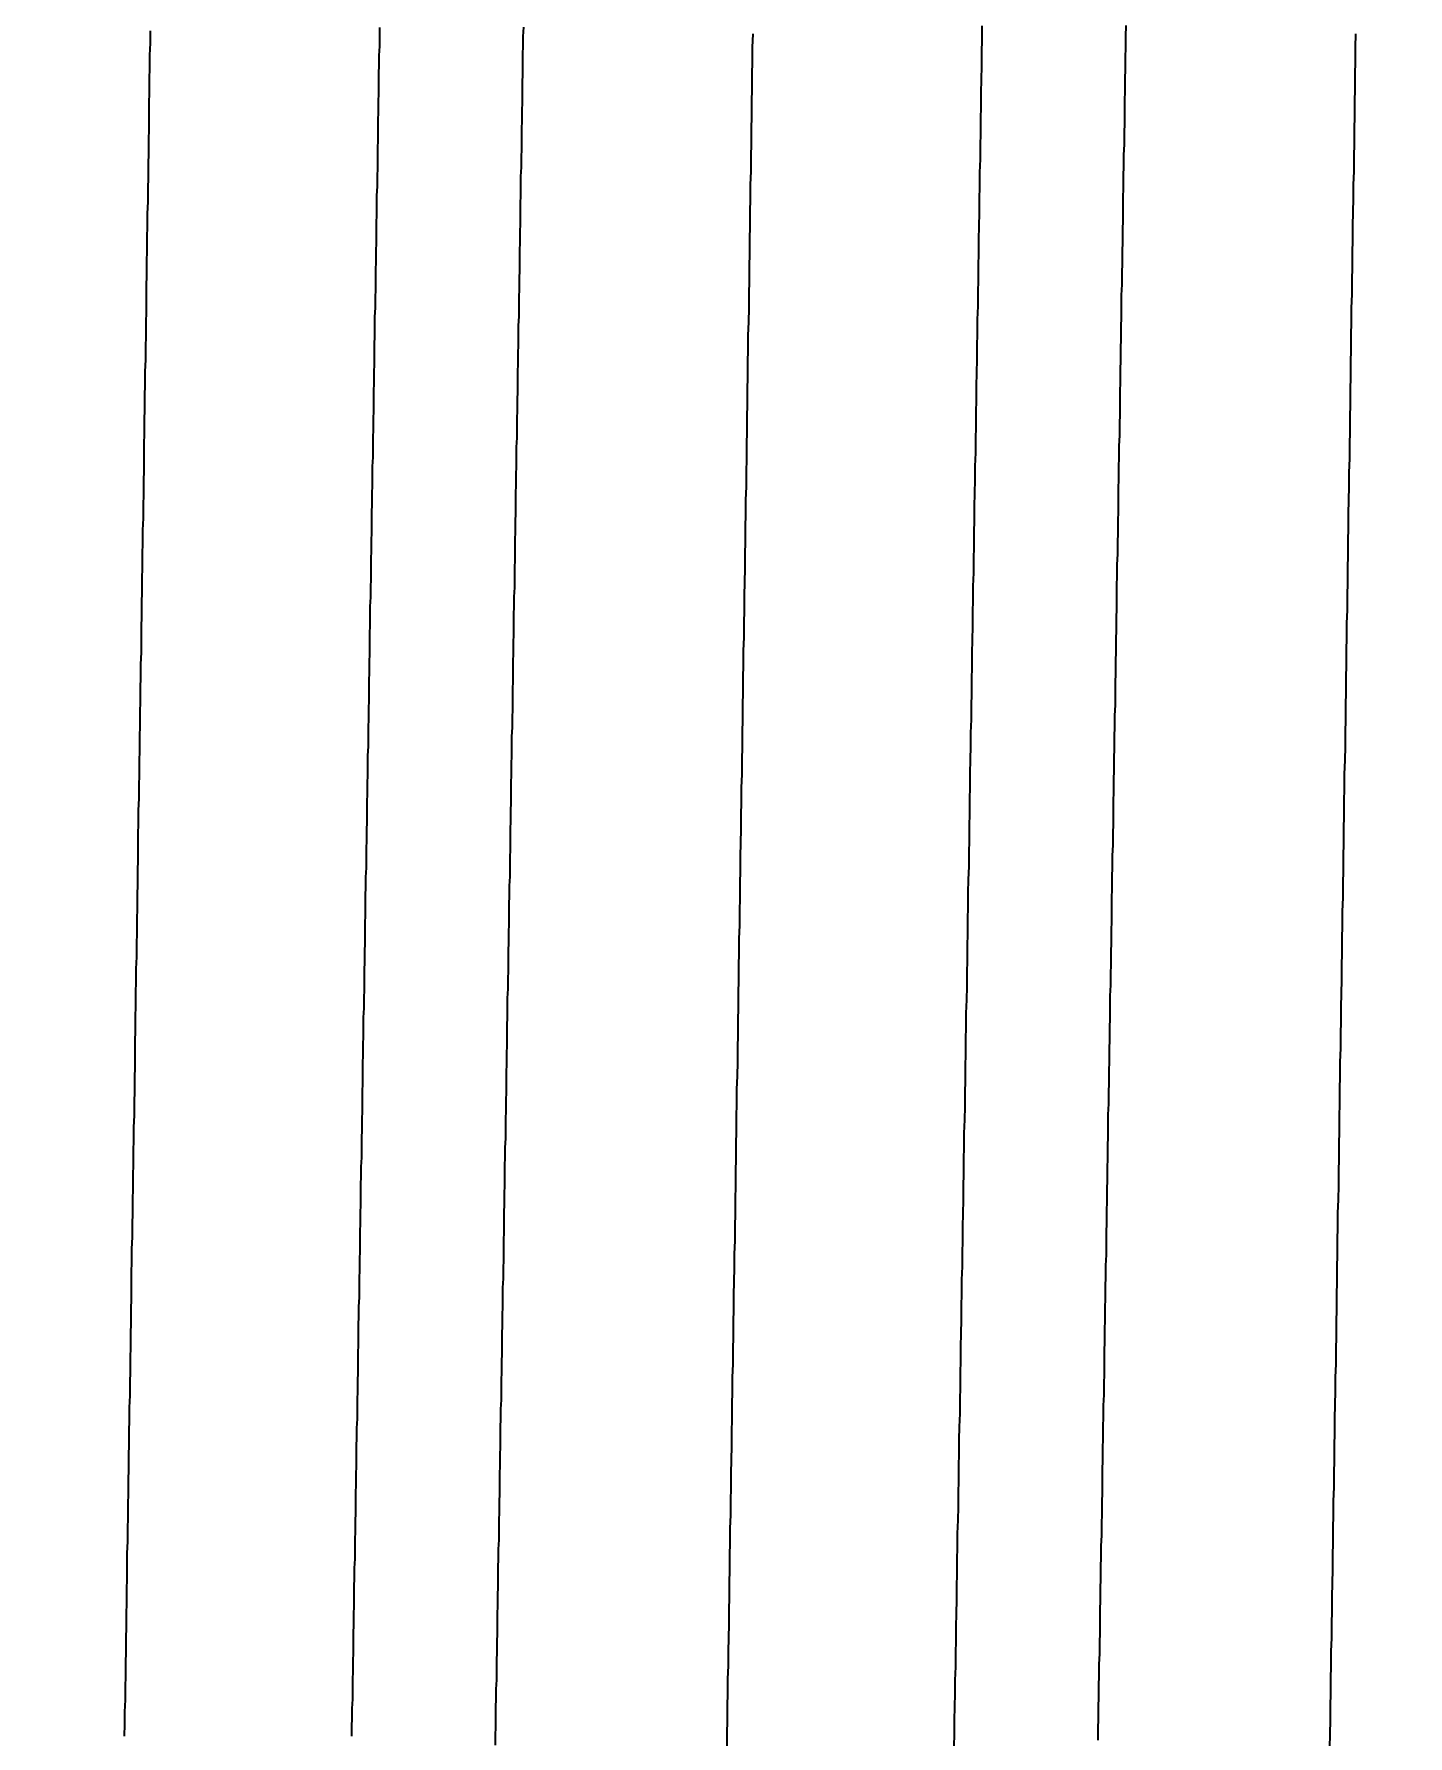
# Model space of a CAD drawing. Header units: millimetres. Extents: x 0 to 3800, y -67 to 2530.
# Drawn here: x 2215.086 to 2218.597, y 1558.286 to 1562.635 of the extents above; entities that cross this region are included whole.
import ezdxf

# ---------------------------------------------------------------- set-up
doc = ezdxf.new("R2010")
doc.units = ezdxf.units.MM
doc.layers.add('내부선 및 부속', color=4, linetype='Continuous')
doc.layers.add('치수선', color=7, linetype='Continuous')
doc.styles.add('____', font='')
doc.styles.get('____').set_extended_font_data('굴림')
doc.dimstyles.new('MSADIM', dxfattribs={"dimtxt": 33, "dimasz": 17, "dimexe": 10, "dimexo": 7.5, "dimgap": 10, "dimtad": 0, "dimtih": 1, "dimtoh": 1, "dimdec": 0, "dimzin": 1, "dimdsep": 46, "dimtxsty": '____', "dimcen": 11.25, "dimadec": 0, "dimazin": 0, "dimtfac": 1, "dimtdec": 0, "dimtix": 1, "dimtmove": 0, "dimatfit": 3, "dimfxl": 1, "dimtolj": 1, "dimtzin": 1, "dimarcsym": 0})

# ---------------------------------------------------------------- blocks, each defined once
blk = doc.blocks.new('*D47')
at = {"layer": '치수선', "color": 0, "linetype": 'Continuous', "lineweight": -2, "transparency": 16777216}
for p, q in [((2249.9547, 1877.9392), (2082.4547, 1877.9392)), ((2092.4547, 1860.9392), (2092.4547, 1705.7554)), ((2092.4547, 1504.9392), (2092.4547, 1660.123)), ((2249.9547, 1487.9392), (2082.4547, 1487.9392))]:
    blk.add_line(p, q, dxfattribs=at)
at = {"layer": '치수선', "color": 0, "linetype": 'Continuous', "transparency": 16777216}
for points in [[(2089.6213, 1860.9392), (2095.288, 1860.9392), (2092.4547, 1877.9392)], [(2089.6213, 1504.9392), (2095.288, 1504.9392), (2092.4547, 1487.9392)]]:
    blk.add_solid(points, dxfattribs=at)
at = {"layer": '치수선', "color": 0, "linetype": 'Continuous', "transparency": 16777216, "insert": (2092.4547, 1682.9392), "char_height": 25, "attachment_point": 5, "style": '____'}
blk.add_mtext('\\A1;390', dxfattribs=at)

msp = doc.modelspace()

# ---------------------------------------------------------------- linework, layer by layer
at = {"layer": '내부선 및 부속', "linetype": 'Continuous', "flags": 128}
for points in [[(2215.3175, 1558.2852), (2215.3185, 1558.3162), (2215.3185, 1558.3472), (2215.3195, 1558.3782), (2215.3195, 1558.4092), (2215.3205, 1558.4402), (2215.3205, 1558.4712), (2215.3215, 1558.5022), (2215.3215, 1558.5342), (2215.3225, 1558.5652), (2215.3225, 1558.5962), (2215.3235, 1558.6272), (2215.3235, 1558.6582), (2215.3245, 1558.6892), (2215.3245, 1558.7202), (2215.3245, 1558.7522), (2215.3255, 1558.7832), (2215.3255, 1558.8142), (2215.3265, 1558.8452), (2215.3265, 1558.8762), (2215.3275, 1558.9072), (2215.3275, 1558.9382), (2215.3285, 1558.9692), (2215.3285, 1558.9692), (2215.3285, 1559.0012), (2215.3295, 1559.0322), (2215.3295, 1559.0632), (2215.3305, 1559.0942), (2215.3305, 1559.1252), (2215.3315, 1559.1562), (2215.3315, 1559.1872), (2215.3325, 1559.2192), (2215.3325, 1559.2502), (2215.3335, 1559.2812), (2215.3335, 1559.3122), (2215.3345, 1559.3432), (2215.3345, 1559.3742), (2215.3355, 1559.4052), (2215.3355, 1559.4362), (2215.3355, 1559.4682), (2215.3365, 1559.4992), (2215.3365, 1559.5302), (2215.3375, 1559.5612), (2215.3375, 1559.5922), (2215.3385, 1559.6232), (2215.3385, 1559.6542), (2215.3395, 1559.6862), (2215.3395, 1559.7172), (2215.3405, 1559.7482), (2215.3405, 1559.7792), (2215.3415, 1559.8102), (2215.3415, 1559.8412), (2215.3425, 1559.8722), (2215.3425, 1559.9042), (2215.3435, 1559.9352), (2215.3435, 1559.9662), (2215.3445, 1559.9972), (2215.3445, 1560.0282), (2215.3445, 1560.0592), (2215.3455, 1560.0902), (2215.3455, 1560.1212), (2215.3465, 1560.1532), (2215.3465, 1560.1842), (2215.3475, 1560.2152), (2215.3475, 1560.2462), (2215.3485, 1560.2772), (2215.3485, 1560.3082), (2215.3495, 1560.3392), (2215.3495, 1560.3712), (2215.3505, 1560.4022), (2215.3505, 1560.4332), (2215.3515, 1560.4642), (2215.3515, 1560.4952), (2215.3525, 1560.5262), (2215.3525, 1560.5572), (2215.3525, 1560.5882), (2215.3535, 1560.6202), (2215.3535, 1560.6512), (2215.3545, 1560.6822), (2215.3545, 1560.7132), (2215.3555, 1560.7442), (2215.3555, 1560.7752), (2215.3565, 1560.8062), (2215.3565, 1560.8382), (2215.3575, 1560.8692), (2215.3575, 1560.9002), (2215.3585, 1560.9312), (2215.3585, 1560.9622), (2215.3595, 1560.9932), (2215.3595, 1561.0242), (2215.3605, 1561.0552), (2215.3605, 1561.0872), (2215.3605, 1561.1182), (2215.3615, 1561.1492), (2215.3615, 1561.1802), (2215.3625, 1561.2112), (2215.3625, 1561.2422), (2215.3635, 1561.2732), (2215.3635, 1561.3052), (2215.3645, 1561.3362), (2215.3645, 1561.3672), (2215.3655, 1561.3982), (2215.3655, 1561.4292), (2215.3665, 1561.4602), (2215.3665, 1561.4912), (2215.3675, 1561.5222), (2215.3675, 1561.5542), (2215.3675, 1561.5852), (2215.3685, 1561.6162), (2215.3685, 1561.6472), (2215.3695, 1561.6782), (2215.3695, 1561.7092), (2215.3705, 1561.7402), (2215.3705, 1561.7722), (2215.3715, 1561.8032), (2215.3715, 1561.8342), (2215.3725, 1561.8652), (2215.3725, 1561.8962), (2215.3735, 1561.9272), (2215.3735, 1561.9582), (2215.3735, 1561.9892), (2215.3745, 1562.0212), (2215.3745, 1562.0522), (2215.3755, 1562.0832), (2215.3755, 1562.0832), (2215.3755, 1562.1142), (2215.3765, 1562.1452), (2215.3765, 1562.1762), (2215.3775, 1562.2072), (2215.3775, 1562.2392), (2215.3785, 1562.2702), (2215.3785, 1562.3012), (2215.3795, 1562.3322), (2215.3795, 1562.3632), (2215.3805, 1562.3942), (2215.3805, 1562.4252), (2215.3805, 1562.4562), (2215.3815, 1562.4882), (2215.3815, 1562.5192), (2215.3825, 1562.5502), (2215.3825, 1562.5812), (2215.3835, 1562.6122), (2215.3835, 1562.6432)], [(2215.8985, 1558.2852), (2215.8985, 1558.3092), (2215.8995, 1558.3322), (2215.8995, 1558.3562), (2215.9005, 1558.3802), (2215.9005, 1558.4042), (2215.9005, 1558.4282), (2215.9015, 1558.4522), (2215.9015, 1558.4762), (2215.9025, 1558.5002), (2215.9025, 1558.5232), (2215.9025, 1558.5472), (2215.9035, 1558.5712), (2215.9035, 1558.5952), (2215.9045, 1558.6192), (2215.9045, 1558.6432), (2215.9045, 1558.6672), (2215.9055, 1558.6902), (2215.9055, 1558.7142), (2215.9065, 1558.7382), (2215.9065, 1558.7622), (2215.9065, 1558.7862), (2215.9075, 1558.8102), (2215.9075, 1558.8342), (2215.9085, 1558.8572), (2215.9085, 1558.8812), (2215.9085, 1558.9052), (2215.9095, 1558.9292), (2215.9095, 1558.9532), (2215.9105, 1558.9772), (2215.9105, 1559.0012), (2215.9105, 1559.0252), (2215.9115, 1559.0482), (2215.9115, 1559.0722), (2215.9125, 1559.0962), (2215.9125, 1559.1202), (2215.9125, 1559.1442), (2215.9135, 1559.1682), (2215.9135, 1559.1922), (2215.9145, 1559.2152), (2215.9145, 1559.2392), (2215.9145, 1559.2632), (2215.9155, 1559.2872), (2215.9155, 1559.3112), (2215.9155, 1559.3352), (2215.9165, 1559.3592), (2215.9165, 1559.3832), (2215.9175, 1559.4062), (2215.9175, 1559.4302), (2215.9175, 1559.4542), (2215.9185, 1559.4782), (2215.9185, 1559.5022), (2215.9195, 1559.5262), (2215.9195, 1559.5502), (2215.9195, 1559.5732), (2215.9205, 1559.5972), (2215.9205, 1559.6212), (2215.9205, 1559.6212), (2215.9215, 1559.6452), (2215.9215, 1559.6692), (2215.9215, 1559.6932), (2215.9225, 1559.7172), (2215.9225, 1559.7402), (2215.9235, 1559.7642), (2215.9235, 1559.7882), (2215.9235, 1559.8122), (2215.9245, 1559.8362), (2215.9245, 1559.8602), (2215.9255, 1559.8842), (2215.9255, 1559.9082), (2215.9255, 1559.9312), (2215.9265, 1559.9552), (2215.9265, 1559.9792), (2215.9265, 1560.0032), (2215.9275, 1560.0272), (2215.9275, 1560.0512), (2215.9285, 1560.0752), (2215.9285, 1560.0982), (2215.9285, 1560.1222), (2215.9295, 1560.1462), (2215.9295, 1560.1702), (2215.9305, 1560.1942), (2215.9305, 1560.2182), (2215.9305, 1560.2422), (2215.9315, 1560.2652), (2215.9315, 1560.2892), (2215.9325, 1560.3132), (2215.9325, 1560.3372), (2215.9325, 1560.3612), (2215.9335, 1560.3852), (2215.9335, 1560.4092), (2215.9335, 1560.4332), (2215.9345, 1560.4562), (2215.9345, 1560.4802), (2215.9355, 1560.5042), (2215.9355, 1560.5282), (2215.9355, 1560.5522), (2215.9365, 1560.5762), (2215.9365, 1560.6002), (2215.9375, 1560.6232), (2215.9375, 1560.6472), (2215.9375, 1560.6712), (2215.9385, 1560.6952), (2215.9385, 1560.7192), (2215.9395, 1560.7432), (2215.9395, 1560.7672), (2215.9395, 1560.7912), (2215.9405, 1560.8142), (2215.9405, 1560.8382), (2215.9405, 1560.8622), (2215.9415, 1560.8862), (2215.9415, 1560.9102), (2215.9425, 1560.9342), (2215.9425, 1560.9582), (2215.9425, 1560.9812), (2215.9435, 1561.0052), (2215.9435, 1561.0292), (2215.9445, 1561.0532), (2215.9445, 1561.0772), (2215.9445, 1561.1012), (2215.9455, 1561.1252), (2215.9455, 1561.1482), (2215.9455, 1561.1722), (2215.9465, 1561.1962), (2215.9465, 1561.2202), (2215.9475, 1561.2442), (2215.9475, 1561.2682), (2215.9475, 1561.2922), (2215.9485, 1561.3162), (2215.9485, 1561.3392), (2215.9495, 1561.3632), (2215.9495, 1561.3872), (2215.9495, 1561.4112), (2215.9505, 1561.4352), (2215.9505, 1561.4592), (2215.9515, 1561.4832), (2215.9515, 1561.5062), (2215.9515, 1561.5302), (2215.9525, 1561.5542), (2215.9525, 1561.5782), (2215.9525, 1561.6022), (2215.9535, 1561.6262), (2215.9535, 1561.6502), (2215.9545, 1561.6742), (2215.9545, 1561.6972), (2215.9545, 1561.7212), (2215.9555, 1561.7452), (2215.9555, 1561.7692), (2215.9565, 1561.7932), (2215.9565, 1561.8172), (2215.9565, 1561.8412), (2215.9575, 1561.8642), (2215.9575, 1561.8882), (2215.9575, 1561.9122), (2215.9585, 1561.9362), (2215.9585, 1561.9602), (2215.9595, 1561.9842), (2215.9595, 1562.0082), (2215.9595, 1562.0082), (2215.9595, 1562.0312), (2215.9605, 1562.0552), (2215.9605, 1562.0792), (2215.9615, 1562.1032), (2215.9615, 1562.1272), (2215.9615, 1562.1512), (2215.9625, 1562.1752), (2215.9625, 1562.1992), (2215.9625, 1562.2222), (2215.9635, 1562.2462), (2215.9635, 1562.2702), (2215.9645, 1562.2942), (2215.9645, 1562.3182), (2215.9645, 1562.3422), (2215.9655, 1562.3662), (2215.9655, 1562.3892), (2215.9655, 1562.4132), (2215.9665, 1562.4372), (2215.9665, 1562.4612), (2215.9675, 1562.4852), (2215.9675, 1562.5092), (2215.9675, 1562.5332), (2215.9685, 1562.5572), (2215.9685, 1562.5802), (2215.9695, 1562.6042), (2215.9695, 1562.6282), (2215.9695, 1562.6522)], [(2216.2655, 1558.2622), (2216.2655, 1558.2862), (2216.2665, 1558.3102), (2216.2665, 1558.3342), (2216.2665, 1558.3582), (2216.2675, 1558.3812), (2216.2675, 1558.4052), (2216.2685, 1558.4292), (2216.2685, 1558.4532), (2216.2685, 1558.4772), (2216.2695, 1558.5012), (2216.2695, 1558.5252), (2216.2705, 1558.5482), (2216.2705, 1558.5722), (2216.2705, 1558.5962), (2216.2715, 1558.6202), (2216.2715, 1558.6442), (2216.2725, 1558.6682), (2216.2725, 1558.6922), (2216.2725, 1558.7162), (2216.2735, 1558.7392), (2216.2735, 1558.7632), (2216.2745, 1558.7872), (2216.2745, 1558.8112), (2216.2745, 1558.8352), (2216.2755, 1558.8592), (2216.2755, 1558.8832), (2216.2765, 1558.9062), (2216.2765, 1558.9302), (2216.2765, 1558.9542), (2216.2775, 1558.9782), (2216.2775, 1559.0022), (2216.2785, 1559.0262), (2216.2785, 1559.0502), (2216.2785, 1559.0742), (2216.2795, 1559.0972), (2216.2795, 1559.1212), (2216.2805, 1559.1452), (2216.2805, 1559.1692), (2216.2805, 1559.1932), (2216.2815, 1559.2172), (2216.2815, 1559.2412), (2216.2825, 1559.2642), (2216.2825, 1559.2882), (2216.2825, 1559.3122), (2216.2835, 1559.3362), (2216.2835, 1559.3602), (2216.2845, 1559.3842), (2216.2845, 1559.4082), (2216.2845, 1559.4312), (2216.2855, 1559.4552), (2216.2855, 1559.4792), (2216.2865, 1559.5032), (2216.2865, 1559.5272), (2216.2865, 1559.5512), (2216.2875, 1559.5752), (2216.2875, 1559.5992), (2216.2875, 1559.5992), (2216.2875, 1559.6222), (2216.2885, 1559.6462), (2216.2885, 1559.6702), (2216.2895, 1559.6942), (2216.2895, 1559.7182), (2216.2895, 1559.7422), (2216.2905, 1559.7662), (2216.2905, 1559.7892), (2216.2915, 1559.8132), (2216.2915, 1559.8372), (2216.2915, 1559.8612), (2216.2925, 1559.8852), (2216.2925, 1559.9092), (2216.2935, 1559.9332), (2216.2935, 1559.9572), (2216.2935, 1559.9802), (2216.2945, 1560.0042), (2216.2945, 1560.0282), (2216.2955, 1560.0522), (2216.2955, 1560.0762), (2216.2955, 1560.1002), (2216.2965, 1560.1242), (2216.2965, 1560.1472), (2216.2965, 1560.1712), (2216.2975, 1560.1952), (2216.2975, 1560.2192), (2216.2985, 1560.2432), (2216.2985, 1560.2672), (2216.2985, 1560.2912), (2216.2995, 1560.3142), (2216.2995, 1560.3382), (2216.3005, 1560.3622), (2216.3005, 1560.3862), (2216.3005, 1560.4102), (2216.3015, 1560.4342), (2216.3015, 1560.4582), (2216.3025, 1560.4822), (2216.3025, 1560.5052), (2216.3025, 1560.5292), (2216.3035, 1560.5532), (2216.3035, 1560.5772), (2216.3035, 1560.6012), (2216.3045, 1560.6252), (2216.3045, 1560.6492), (2216.3055, 1560.6722), (2216.3055, 1560.6962), (2216.3055, 1560.7202), (2216.3065, 1560.7442), (2216.3065, 1560.7682), (2216.3075, 1560.7922), (2216.3075, 1560.8162), (2216.3075, 1560.8402), (2216.3085, 1560.8632), (2216.3085, 1560.8872), (2216.3095, 1560.9112), (2216.3095, 1560.9352), (2216.3095, 1560.9592), (2216.3105, 1560.9832), (2216.3105, 1561.0072), (2216.3105, 1561.0302), (2216.3115, 1561.0542), (2216.3115, 1561.0782), (2216.3125, 1561.1022), (2216.3125, 1561.1262), (2216.3125, 1561.1502), (2216.3135, 1561.1742), (2216.3135, 1561.1972), (2216.3145, 1561.2212), (2216.3145, 1561.2452), (2216.3145, 1561.2692), (2216.3155, 1561.2932), (2216.3155, 1561.3172), (2216.3155, 1561.3412), (2216.3165, 1561.3652), (2216.3165, 1561.3882), (2216.3175, 1561.4122), (2216.3175, 1561.4362), (2216.3175, 1561.4602), (2216.3185, 1561.4842), (2216.3185, 1561.5082), (2216.3195, 1561.5322), (2216.3195, 1561.5552), (2216.3195, 1561.5792), (2216.3205, 1561.6032), (2216.3205, 1561.6272), (2216.3205, 1561.6512), (2216.3215, 1561.6752), (2216.3215, 1561.6992), (2216.3225, 1561.7232), (2216.3225, 1561.7462), (2216.3225, 1561.7702), (2216.3235, 1561.7942), (2216.3235, 1561.8182), (2216.3245, 1561.8422), (2216.3245, 1561.8662), (2216.3245, 1561.8902), (2216.3255, 1561.9132), (2216.3255, 1561.9372), (2216.3255, 1561.9612), (2216.3265, 1561.9852), (2216.3265, 1561.9852), (2216.3265, 1562.0092), (2216.3275, 1562.0332), (2216.3275, 1562.0572), (2216.3275, 1562.0802), (2216.3285, 1562.1042), (2216.3285, 1562.1282), (2216.3295, 1562.1522), (2216.3295, 1562.1762), (2216.3295, 1562.2002), (2216.3305, 1562.2242), (2216.3305, 1562.2482), (2216.3305, 1562.2712), (2216.3315, 1562.2952), (2216.3315, 1562.3192), (2216.3325, 1562.3432), (2216.3325, 1562.3672), (2216.3325, 1562.3912), (2216.3335, 1562.4152), (2216.3335, 1562.4382), (2216.3345, 1562.4622), (2216.3345, 1562.4862), (2216.3345, 1562.5102), (2216.3355, 1562.5342), (2216.3355, 1562.5582), (2216.3355, 1562.5822), (2216.3365, 1562.6062), (2216.3365, 1562.6292), (2216.3375, 1562.6532)], [(2217.4375, 1558.2582), (2217.4385, 1558.2922), (2217.4385, 1558.3262), (2217.4395, 1558.3602), (2217.4405, 1558.3942), (2217.4405, 1558.4282), (2217.4415, 1558.4622), (2217.4415, 1558.4962), (2217.4425, 1558.5302), (2217.4425, 1558.5642), (2217.4435, 1558.5992), (2217.4445, 1558.6332), (2217.4445, 1558.6672), (2217.4455, 1558.7012), (2217.4455, 1558.7352), (2217.4465, 1558.7692), (2217.4465, 1558.8032), (2217.4475, 1558.8372), (2217.4485, 1558.8712), (2217.4485, 1558.9052), (2217.4495, 1558.9392), (2217.4495, 1558.9742), (2217.4505, 1559.0082), (2217.4505, 1559.0422), (2217.4515, 1559.0762), (2217.4525, 1559.1102), (2217.4525, 1559.1442), (2217.4535, 1559.1782), (2217.4535, 1559.2122), (2217.4545, 1559.2462), (2217.4545, 1559.2802), (2217.4555, 1559.3142), (2217.4565, 1559.3492), (2217.4565, 1559.3832), (2217.4575, 1559.4172), (2217.4575, 1559.4512), (2217.4585, 1559.4852), (2217.4585, 1559.5192), (2217.4595, 1559.5532), (2217.4595, 1559.5872), (2217.4605, 1559.6212), (2217.4615, 1559.6552), (2217.4615, 1559.6892), (2217.4625, 1559.7242), (2217.4625, 1559.7582), (2217.4635, 1559.7922), (2217.4635, 1559.8262), (2217.4645, 1559.8602), (2217.4655, 1559.8942), (2217.4655, 1559.9282), (2217.4665, 1559.9622), (2217.4665, 1559.9962), (2217.4675, 1560.0302), (2217.4675, 1560.0652), (2217.4685, 1560.0992), (2217.4685, 1560.1332), (2217.4695, 1560.1672), (2217.4705, 1560.2012), (2217.4705, 1560.2352), (2217.4715, 1560.2692), (2217.4715, 1560.3032), (2217.4725, 1560.3372), (2217.4725, 1560.3712), (2217.4735, 1560.4052), (2217.4735, 1560.4402), (2217.4745, 1560.4742), (2217.4755, 1560.5082), (2217.4755, 1560.5422), (2217.4765, 1560.5762), (2217.4765, 1560.6102), (2217.4775, 1560.6442), (2217.4775, 1560.6782), (2217.4785, 1560.7122), (2217.4785, 1560.7462), (2217.4795, 1560.7802), (2217.4805, 1560.8152), (2217.4805, 1560.8492), (2217.4815, 1560.8832), (2217.4815, 1560.9172), (2217.4825, 1560.9512), (2217.4825, 1560.9852), (2217.4835, 1561.0192), (2217.4835, 1561.0532), (2217.4845, 1561.0872), (2217.4855, 1561.1212), (2217.4855, 1561.1562), (2217.4865, 1561.1902), (2217.4865, 1561.2242), (2217.4875, 1561.2582), (2217.4875, 1561.2922), (2217.4885, 1561.3262), (2217.4885, 1561.3262), (2217.4885, 1561.3602), (2217.4895, 1561.3942), (2217.4895, 1561.4282), (2217.4905, 1561.4622), (2217.4915, 1561.4962), (2217.4915, 1561.5312), (2217.4925, 1561.5652), (2217.4925, 1561.5992), (2217.4935, 1561.6332), (2217.4935, 1561.6672), (2217.4945, 1561.7012), (2217.4945, 1561.7352), (2217.4955, 1561.7692), (2217.4965, 1561.8032), (2217.4965, 1561.8372), (2217.4975, 1561.8712), (2217.4975, 1561.9062), (2217.4985, 1561.9402), (2217.4985, 1561.9742), (2217.4995, 1562.0082), (2217.4995, 1562.0422), (2217.5005, 1562.0762), (2217.5005, 1562.1102), (2217.5015, 1562.1442), (2217.5025, 1562.1782), (2217.5025, 1562.2122), (2217.5035, 1562.2462), (2217.5035, 1562.2812), (2217.5045, 1562.3152), (2217.5045, 1562.3492), (2217.5055, 1562.3832), (2217.5055, 1562.4172), (2217.5065, 1562.4512), (2217.5065, 1562.4852), (2217.5075, 1562.5192), (2217.5085, 1562.5532), (2217.5085, 1562.5872), (2217.5095, 1562.6222), (2217.5095, 1562.6562)], [(2217.8055, 1558.2752), (2217.8055, 1558.3032), (2217.8065, 1558.3312), (2217.8065, 1558.3582), (2217.8075, 1558.3862), (2217.8075, 1558.4132), (2217.8085, 1558.4412), (2217.8085, 1558.4682), (2217.8095, 1558.4962), (2217.8095, 1558.5232), (2217.8105, 1558.5512), (2217.8105, 1558.5792), (2217.8105, 1558.6062), (2217.8115, 1558.6342), (2217.8115, 1558.6612), (2217.8125, 1558.6892), (2217.8125, 1558.6892), (2217.8125, 1558.7162), (2217.8135, 1558.7442), (2217.8135, 1558.7712), (2217.8145, 1558.7992), (2217.8145, 1558.8272), (2217.8155, 1558.8542), (2217.8155, 1558.8822), (2217.8165, 1558.9092), (2217.8165, 1558.9372), (2217.8165, 1558.9642), (2217.8175, 1558.9922), (2217.8175, 1559.0192), (2217.8185, 1559.0472), (2217.8185, 1559.0752), (2217.8195, 1559.1022), (2217.8195, 1559.1302), (2217.8205, 1559.1572), (2217.8205, 1559.1852), (2217.8215, 1559.2122), (2217.8215, 1559.2402), (2217.8215, 1559.2672), (2217.8225, 1559.2952), (2217.8225, 1559.3232), (2217.8235, 1559.3502), (2217.8235, 1559.3782), (2217.8245, 1559.4052), (2217.8245, 1559.4332), (2217.8255, 1559.4602), (2217.8255, 1559.4882), (2217.8265, 1559.5152), (2217.8265, 1559.5432), (2217.8265, 1559.5712), (2217.8275, 1559.5982), (2217.8275, 1559.6262), (2217.8285, 1559.6532), (2217.8285, 1559.6812), (2217.8295, 1559.7082), (2217.8295, 1559.7362), (2217.8305, 1559.7632), (2217.8305, 1559.7912), (2217.8315, 1559.8192), (2217.8315, 1559.8462), (2217.8315, 1559.8742), (2217.8325, 1559.9012), (2217.8325, 1559.9292), (2217.8335, 1559.9562), (2217.8335, 1559.9842), (2217.8345, 1560.0112), (2217.8345, 1560.0392), (2217.8355, 1560.0672), (2217.8355, 1560.0942), (2217.8365, 1560.1222), (2217.8365, 1560.1492), (2217.8365, 1560.1772), (2217.8375, 1560.2042), (2217.8375, 1560.2322), (2217.8385, 1560.2592), (2217.8385, 1560.2872), (2217.8395, 1560.3152), (2217.8395, 1560.3422), (2217.8405, 1560.3702), (2217.8405, 1560.3972), (2217.8405, 1560.4252), (2217.8415, 1560.4522), (2217.8415, 1560.4802), (2217.8425, 1560.5072), (2217.8425, 1560.5352), (2217.8435, 1560.5632), (2217.8435, 1560.5902), (2217.8445, 1560.6182), (2217.8445, 1560.6452), (2217.8445, 1560.6732), (2217.8455, 1560.7002), (2217.8455, 1560.7282), (2217.8465, 1560.7552), (2217.8465, 1560.7832), (2217.8475, 1560.8112), (2217.8475, 1560.8382), (2217.8485, 1560.8662), (2217.8485, 1560.8932), (2217.8495, 1560.9212), (2217.8495, 1560.9482), (2217.8495, 1560.9762), (2217.8505, 1561.0032), (2217.8505, 1561.0312), (2217.8515, 1561.0592), (2217.8515, 1561.0862), (2217.8525, 1561.1142), (2217.8525, 1561.1412), (2217.8535, 1561.1692), (2217.8535, 1561.1962), (2217.8535, 1561.2242), (2217.8545, 1561.2512), (2217.8545, 1561.2792), (2217.8555, 1561.3072), (2217.8555, 1561.3342), (2217.8565, 1561.3622), (2217.8565, 1561.3892), (2217.8575, 1561.4172), (2217.8575, 1561.4442), (2217.8575, 1561.4442), (2217.8575, 1561.4722), (2217.8585, 1561.4992), (2217.8585, 1561.5272), (2217.8595, 1561.5552), (2217.8595, 1561.5822), (2217.8605, 1561.6102), (2217.8605, 1561.6372), (2217.8615, 1561.6652), (2217.8615, 1561.6922), (2217.8615, 1561.7202), (2217.8625, 1561.7472), (2217.8625, 1561.7752), (2217.8635, 1561.8032), (2217.8635, 1561.8302), (2217.8645, 1561.8582), (2217.8645, 1561.8852), (2217.8655, 1561.9132), (2217.8655, 1561.9402), (2217.8655, 1561.9682), (2217.8665, 1561.9952), (2217.8665, 1562.0232), (2217.8675, 1562.0512), (2217.8675, 1562.0782), (2217.8685, 1562.1062), (2217.8685, 1562.1332), (2217.8695, 1562.1612), (2217.8695, 1562.1882), (2217.8695, 1562.2162), (2217.8705, 1562.2432), (2217.8705, 1562.2712), (2217.8715, 1562.2992), (2217.8715, 1562.3262), (2217.8725, 1562.3542), (2217.8725, 1562.3812), (2217.8735, 1562.4092), (2217.8735, 1562.4362), (2217.8735, 1562.4642), (2217.8745, 1562.4912), (2217.8745, 1562.5192), (2217.8755, 1562.5472), (2217.8755, 1562.5742), (2217.8765, 1562.6022), (2217.8765, 1562.6292), (2217.8775, 1562.6572)], [(2216.8575, 1558.2552), (2216.8575, 1558.2912), (2216.8585, 1558.3262), (2216.8585, 1558.3612), (2216.8595, 1558.3962), (2216.8595, 1558.4312), (2216.8605, 1558.4662), (2216.8605, 1558.5012), (2216.8615, 1558.5362), (2216.8625, 1558.5712), (2216.8625, 1558.6062), (2216.8635, 1558.6412), (2216.8635, 1558.6762), (2216.8645, 1558.7112), (2216.8645, 1558.7462), (2216.8655, 1558.7812), (2216.8655, 1558.8162), (2216.8665, 1558.8512), (2216.8665, 1558.8862), (2216.8675, 1558.9212), (2216.8675, 1558.9562), (2216.8685, 1558.9912), (2216.8695, 1559.0262), (2216.8695, 1559.0612), (2216.8705, 1559.0972), (2216.8705, 1559.1322), (2216.8715, 1559.1672), (2216.8715, 1559.2022), (2216.8725, 1559.2372), (2216.8725, 1559.2722), (2216.8735, 1559.3072), (2216.8735, 1559.3422), (2216.8745, 1559.3772), (2216.8745, 1559.4122), (2216.8755, 1559.4472), (2216.8765, 1559.4822), (2216.8765, 1559.5172), (2216.8775, 1559.5522), (2216.8775, 1559.5872), (2216.8785, 1559.6222), (2216.8785, 1559.6572), (2216.8795, 1559.6922), (2216.8795, 1559.7272), (2216.8805, 1559.7622), (2216.8805, 1559.7972), (2216.8815, 1559.8322), (2216.8815, 1559.8672), (2216.8825, 1559.9032), (2216.8825, 1559.9382), (2216.8835, 1559.9732), (2216.8845, 1560.0082), (2216.8845, 1560.0432), (2216.8855, 1560.0782), (2216.8855, 1560.1132), (2216.8865, 1560.1482), (2216.8865, 1560.1832), (2216.8875, 1560.2182), (2216.8875, 1560.2532), (2216.8885, 1560.2882), (2216.8885, 1560.3232), (2216.8895, 1560.3582), (2216.8895, 1560.3932), (2216.8905, 1560.4282), (2216.8905, 1560.4632), (2216.8915, 1560.4982), (2216.8915, 1560.5332), (2216.8915, 1560.5332), (2216.8925, 1560.5682), (2216.8935, 1560.6032), (2216.8935, 1560.6382), (2216.8945, 1560.6732), (2216.8945, 1560.7092), (2216.8955, 1560.7442), (2216.8955, 1560.7792), (2216.8965, 1560.8142), (2216.8965, 1560.8492), (2216.8975, 1560.8842), (2216.8975, 1560.9192), (2216.8985, 1560.9542), (2216.8985, 1560.9892), (2216.8995, 1561.0242), (2216.8995, 1561.0592), (2216.9005, 1561.0942), (2216.9005, 1561.1292), (2216.9015, 1561.1642), (2216.9015, 1561.1992), (2216.9025, 1561.2342), (2216.9035, 1561.2692), (2216.9035, 1561.3042), (2216.9045, 1561.3392), (2216.9045, 1561.3742), (2216.9055, 1561.4092), (2216.9055, 1561.4442), (2216.9065, 1561.4792), (2216.9065, 1561.5152), (2216.9075, 1561.5502), (2216.9075, 1561.5852), (2216.9085, 1561.6202), (2216.9085, 1561.6552), (2216.9095, 1561.6902), (2216.9095, 1561.7252), (2216.9105, 1561.7602), (2216.9105, 1561.7952), (2216.9115, 1561.8302), (2216.9115, 1561.8652), (2216.9125, 1561.9002), (2216.9135, 1561.9352), (2216.9135, 1561.9702), (2216.9145, 1562.0052), (2216.9145, 1562.0402), (2216.9155, 1562.0752), (2216.9155, 1562.1102), (2216.9165, 1562.1452), (2216.9165, 1562.1802), (2216.9175, 1562.2152), (2216.9175, 1562.2502), (2216.9185, 1562.2852), (2216.9185, 1562.3212), (2216.9195, 1562.3562), (2216.9195, 1562.3912), (2216.9205, 1562.4262), (2216.9205, 1562.4612), (2216.9215, 1562.4962), (2216.9215, 1562.5312), (2216.9225, 1562.5662), (2216.9225, 1562.6012), (2216.9235, 1562.6362)], [(2218.4635, 1562.6362), (2218.4625, 1562.6012), (2218.4625, 1562.5662), (2218.4615, 1562.5312), (2218.4615, 1562.4962), (2218.4605, 1562.4612), (2218.4605, 1562.4262), (2218.4595, 1562.3912), (2218.4595, 1562.3562), (2218.4585, 1562.3212), (2218.4585, 1562.2852), (2218.4575, 1562.2502), (2218.4575, 1562.2152), (2218.4565, 1562.1802), (2218.4555, 1562.1452), (2218.4555, 1562.1102), (2218.4545, 1562.0752), (2218.4545, 1562.0402), (2218.4535, 1562.0052), (2218.4535, 1561.9702), (2218.4525, 1561.9352), (2218.4525, 1561.9002), (2218.4515, 1561.8652), (2218.4515, 1561.8302), (2218.4505, 1561.7952), (2218.4505, 1561.7602), (2218.4495, 1561.7252), (2218.4495, 1561.6902), (2218.4485, 1561.6552), (2218.4485, 1561.6202), (2218.4475, 1561.5852), (2218.4475, 1561.5502), (2218.4465, 1561.5152), (2218.4465, 1561.4792), (2218.4455, 1561.4442), (2218.4445, 1561.4092), (2218.4445, 1561.3742), (2218.4435, 1561.3392), (2218.4435, 1561.3042), (2218.4425, 1561.2692), (2218.4425, 1561.2342), (2218.4415, 1561.1992), (2218.4415, 1561.1642), (2218.4405, 1561.1292), (2218.4405, 1561.0942), (2218.4395, 1561.0592), (2218.4395, 1561.0242), (2218.4385, 1560.9892), (2218.4385, 1560.9542), (2218.4375, 1560.9192), (2218.4375, 1560.8842), (2218.4365, 1560.8492), (2218.4365, 1560.8142), (2218.4355, 1560.7792), (2218.4345, 1560.7442), (2218.4345, 1560.7092), (2218.4335, 1560.6732), (2218.4335, 1560.6382), (2218.4335, 1560.6382), (2218.4325, 1560.6032), (2218.4325, 1560.5682), (2218.4315, 1560.5332), (2218.4315, 1560.4982), (2218.4305, 1560.4632), (2218.4305, 1560.4282), (2218.4295, 1560.3932), (2218.4295, 1560.3582), (2218.4285, 1560.3232), (2218.4285, 1560.2882), (2218.4275, 1560.2532), (2218.4275, 1560.2182), (2218.4265, 1560.1832), (2218.4255, 1560.1482), (2218.4255, 1560.1132), (2218.4245, 1560.0782), (2218.4245, 1560.0432), (2218.4235, 1560.0082), (2218.4235, 1559.9732), (2218.4225, 1559.9382), (2218.4225, 1559.9032), (2218.4215, 1559.8672), (2218.4215, 1559.8322), (2218.4205, 1559.7972), (2218.4205, 1559.7622), (2218.4195, 1559.7272), (2218.4195, 1559.6922), (2218.4185, 1559.6572), (2218.4175, 1559.6222), (2218.4175, 1559.5872), (2218.4165, 1559.5522), (2218.4165, 1559.5172), (2218.4155, 1559.4822), (2218.4155, 1559.4472), (2218.4145, 1559.4122), (2218.4145, 1559.3772), (2218.4135, 1559.3422), (2218.4135, 1559.3072), (2218.4125, 1559.2722), (2218.4125, 1559.2372), (2218.4115, 1559.2022), (2218.4115, 1559.1672), (2218.4105, 1559.1322), (2218.4095, 1559.0972), (2218.4095, 1559.0612), (2218.4085, 1559.0262), (2218.4085, 1558.9912), (2218.4075, 1558.9562), (2218.4075, 1558.9212), (2218.4065, 1558.8862), (2218.4065, 1558.8512), (2218.4055, 1558.8162), (2218.4055, 1558.7812), (2218.4045, 1558.7462), (2218.4045, 1558.7112), (2218.4035, 1558.6762), (2218.4025, 1558.6412), (2218.4025, 1558.6062), (2218.4015, 1558.5712), (2218.4015, 1558.5362), (2218.4005, 1558.5012), (2218.4005, 1558.4662), (2218.3995, 1558.4312), (2218.3995, 1558.3962), (2218.3985, 1558.3612), (2218.3985, 1558.3262), (2218.3975, 1558.2912), (2218.3965, 1558.2552)]]:
    msp.add_lwpolyline(points, dxfattribs=at)

# ---------------------------------------------------------------- dimensions: what is measured, and where the dimension line sits
at = {"layer": '치수선', "linetype": 'Continuous'}
dim = msp.add_linear_dim(base=(2092.4547, 1487.9392), p1=(2257.4547, 1877.9392), p2=(2257.4547, 1487.9392), angle=90, dimstyle='MSADIM', override={"dimtxt": 25}, dxfattribs=at)
dim.commit()
dim.dimension.update_dxf_attribs({"geometry": '*D47', "text_midpoint": (2092.4547, 1682.9392)})

doc.saveas('drawing.dxf')
